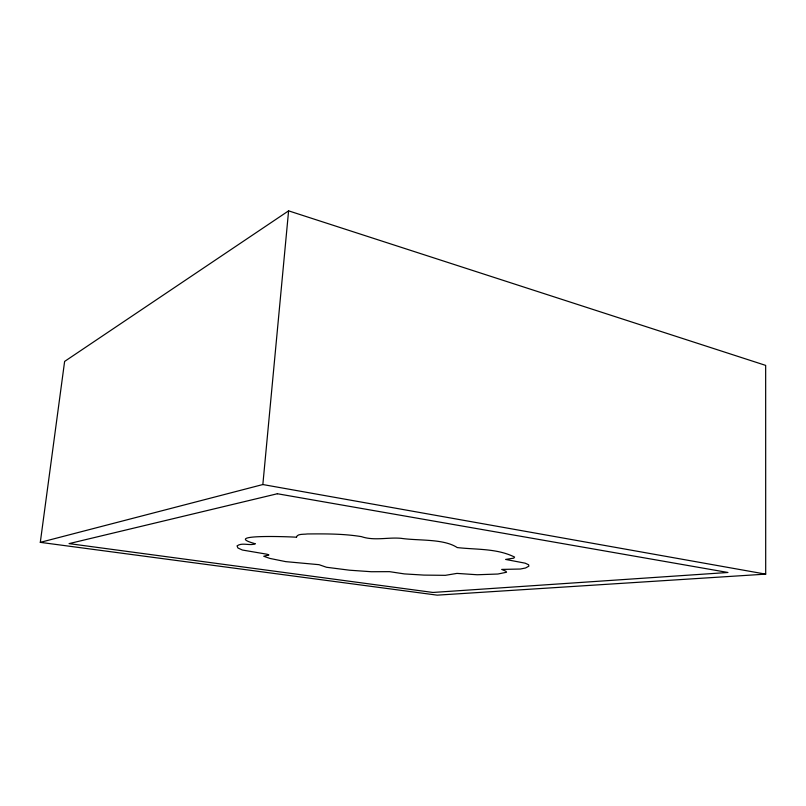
<?xml version="1.0" encoding="UTF-8"?>
<svg xmlns="http://www.w3.org/2000/svg" width="806" height="806" viewBox="0 0 806 806"><rect width="100%" height="100%" fill="white"/><g stroke="black" fill="none" stroke-linecap="round" stroke-linejoin="round"><path stroke-width="1.21" d="M40.3 542.357L262.847 484.537L288.598 210.85L765.66 365.39L765.7 574.134L437.195 595.15L40.3 542.357L64.621 361.42L288.598 210.85M296.497 537.169C297.082 533.542 304.053 534.539 307.439 533.955C325.423 533.804 343.628 533.703 361.431 536.635C374.276 541.038 387.757 537.128 400.925 538.307C418.576 540.927 443.421 538.489 457.234 547.566C476.396 549.773 496.849 548.261 514.571 557.067L513.835 558.135L505.594 559.435L525.149 563.172L528.655 564.794L528.847 566.175L525.562 567.988L520.384 569.026L501.664 569.419L506.017 571.293L506.531 572.25L497.846 574.033L477.192 574.749L456.942 573.398L445.365 575.333L424.006 575.101L404.4 573.912L389.53 571.655L371.294 571.726L349.522 570.205L326.511 567.263L319.035 564.684L285.707 561.631L269.96 558.447L263.733 556.251L268.872 554.961L267.129 554.246L242.374 550.024L237.931 547.989L237.045 545.884C242.274 542.116 249.739 546.115 255.371 543.778C220.058 534.056 289.384 536.695 296.286 537.209M262.847 484.537L765.7 574.134M277.375 493.746L69.074 543.617L432.953 592.46L727.949 572.482L277.375 493.746"/></g></svg>
